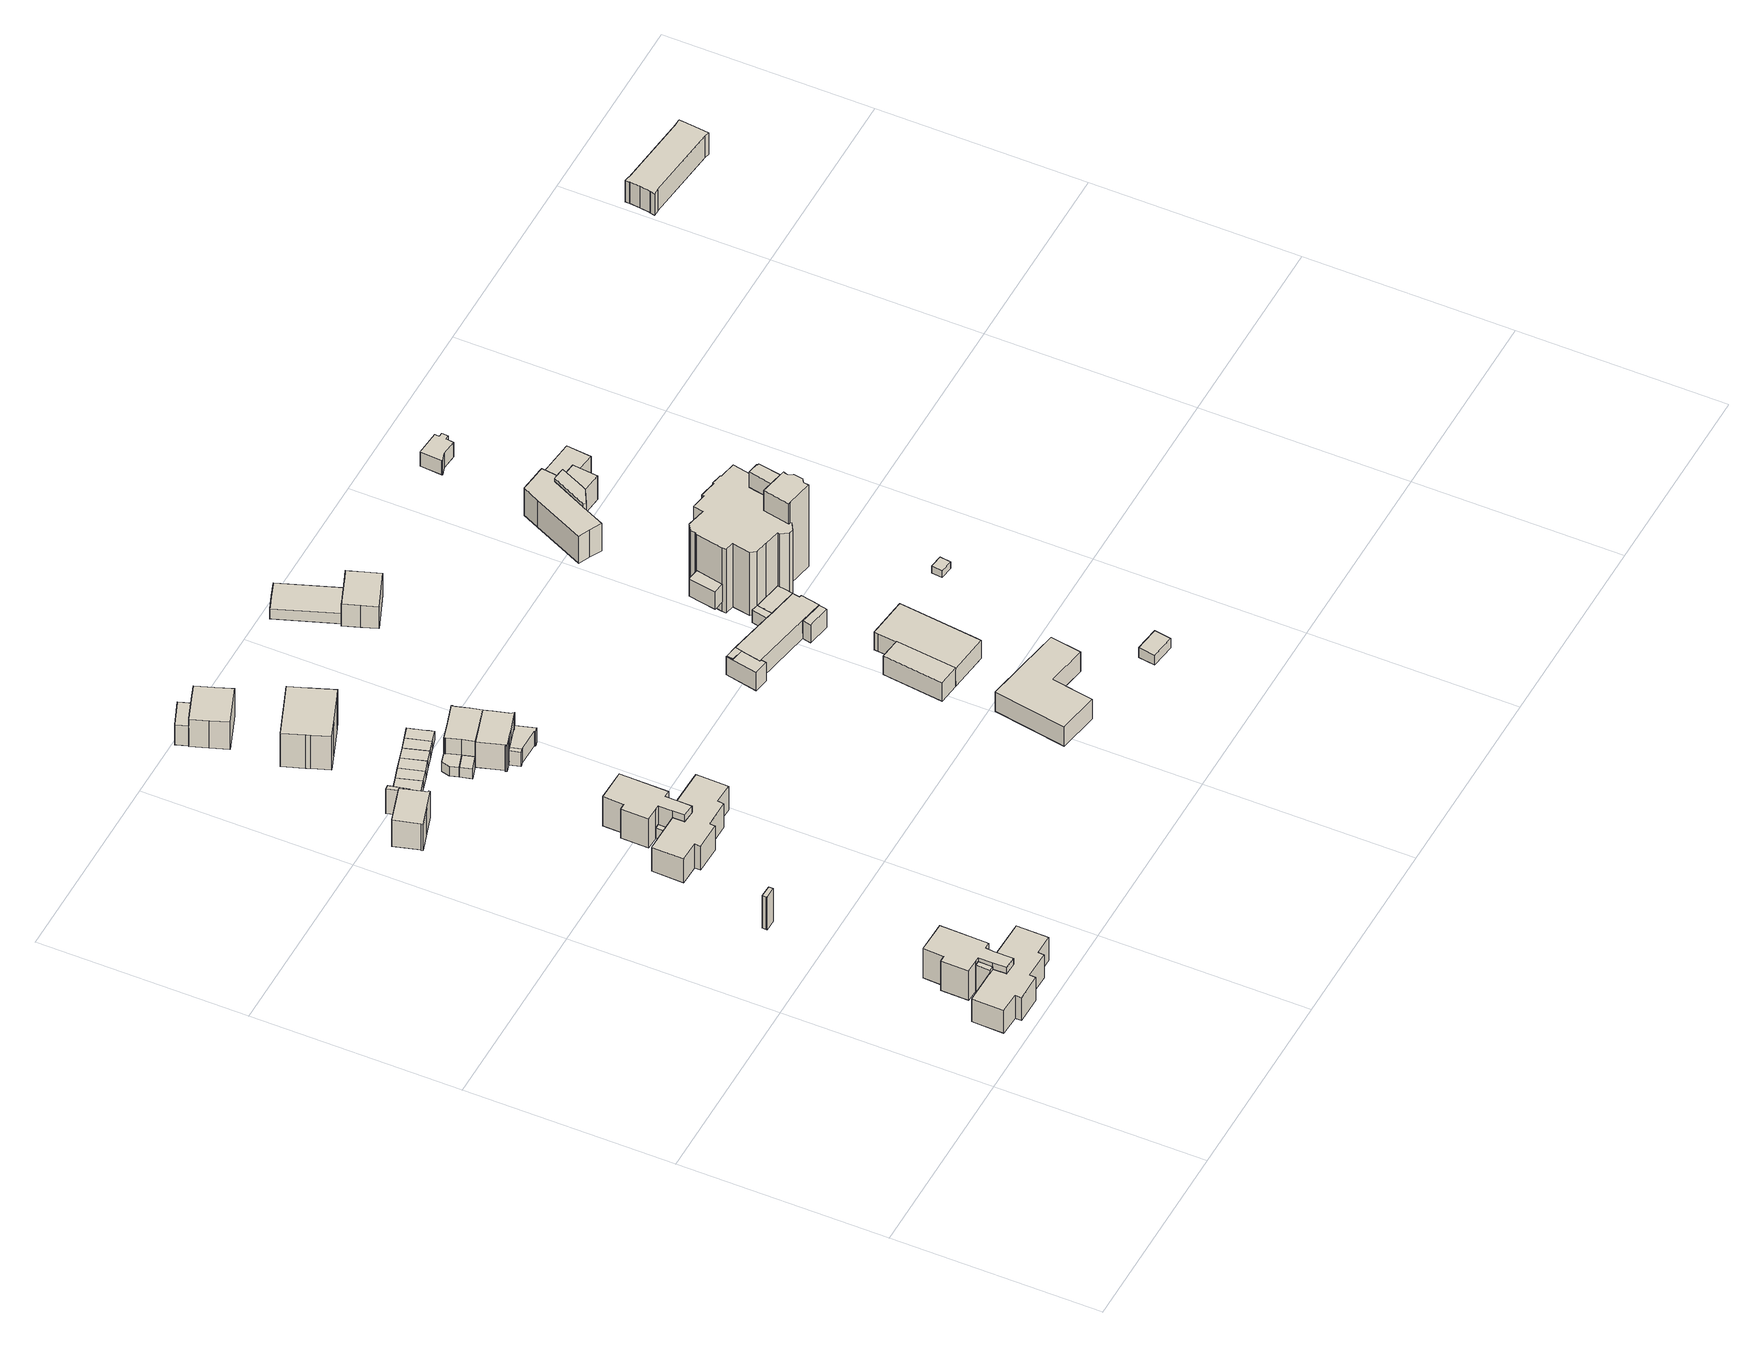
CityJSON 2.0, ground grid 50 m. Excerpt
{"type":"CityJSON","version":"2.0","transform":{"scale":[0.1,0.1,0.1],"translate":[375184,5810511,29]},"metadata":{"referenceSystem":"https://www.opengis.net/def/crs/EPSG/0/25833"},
"CityObjects":{
"building1":{"type":"Building","attributes":{"Gemeindeschluessel":"11000006","BezugspunktDach":"2200","function":"51009_1610","measuredHeight":7.43,"storeysAboveGround":0},"address":[{"country":"Germany","locality":"Berlin"}],"geometry":[{"type":"Solid","lod":"1","boundaries":[[[[0,1,2,3]],[[4,5,6,7]],[[4,7,3,2]],[[5,4,2,1]],[[6,5,1,0]],[[7,6,0,3]]]]}]},
"building2":{"type":"Building","attributes":{"Gemeindeschluessel":"11000006","function":"31001_1010"},"address":[{"country":"Germany","locality":"Berlin","thoroughfareNumber":"47","thoroughfareName":"Am Großen Wannsee"}],"children":["building2-1","building2-2"]},
"building2-1":{"type":"BuildingPart","attributes":{"BezugspunktDach":"2200","measuredHeight":8.77,"storeysAboveGround":3},"parents":["building2"],"geometry":[{"type":"MultiSurface","lod":"1","boundaries":[[[8,9,10,11,12,13,14,15,16,17,18,19,20]],[[21,22,23,24,25,26,27,28,29,30,31,32,33]],[[21,33,20,19]],[[22,21,19,18]],[[23,22,18,17]],[[24,23,17,16]],[[25,24,16,15]],[[26,25,15,14]],[[27,26,14,13]],[[34,35,13,12]],[[28,27,36,37]],[[38,34,39,12,11]],[[29,28,37,40]],[[41,38,11,10]],[[30,29,40,6]],[[31,30,10,9]],[[32,31,9,8]],[[33,32,8,20]],[[37,36,35,34]],[[40,37,39,34,38]],[[6,40,38,41]]]}]},
"building2-2":{"type":"BuildingPart","attributes":{"BezugspunktDach":"2200","measuredHeight":6.75,"storeysAboveGround":3},"parents":["building2"],"geometry":[{"type":"MultiSurface","lod":"1","boundaries":[[[42,43,44,45,46,47,48,49,35,34,38,41,50,51,52]],[[53,7,6,40,37,36,54,55,56,57,58,59,60,61,62]],[[53,62,52,51]],[[7,53,51,50]],[[6,7,50,41]],[[54,36,35,49]],[[55,54,49,48]],[[56,55,48,47]],[[57,56,47,46]],[[58,57,46,45]],[[59,58,45,44]],[[60,59,44,43]],[[61,60,43,42]],[[62,61,42,52]],[[63,40,6,64,41,38]],[[37,40,38,34]],[[36,37,34,35]]]}]},
"building3":{"type":"Building","attributes":{"Gemeindeschluessel":"11000006","BezugspunktDach":"2200","function":"51009_1610","measuredHeight":9.64,"storeysAboveGround":0},"address":[{"country":"Germany","locality":"Berlin"}],"geometry":[{"type":"Solid","lod":"1","boundaries":[[[[65,66,67,68,69]],[[70,71,72,73,74]],[[70,74,69,68]],[[71,70,68,67]],[[72,71,67,66]],[[73,72,66,65]],[[74,73,65,69]]]]}]},
"building4":{"type":"Building","attributes":{"Gemeindeschluessel":"11000006","BezugspunktDach":"2200","function":"31001_1010","measuredHeight":9.47,"storeysAboveGround":2},"address":[{"country":"Germany","locality":"Berlin","thoroughfareNumber":"53B","thoroughfareName":"Am Großen Wannsee"}],"geometry":[{"type":"Solid","lod":"1","boundaries":[[[[75,76,77,78,79,80,81,82,83,84,85]],[[86,87,88,89,90,91,92,93,94,95,96]],[[86,96,85,84]],[[87,86,84,83]],[[88,87,83,82]],[[89,88,82,81]],[[90,89,81,80]],[[91,90,80,79]],[[92,91,79,78]],[[93,92,78,77]],[[94,93,77,76]],[[95,94,76,75]],[[96,95,75,85]]]]}]},
"building5":{"type":"Building","attributes":{"Gemeindeschluessel":"11000006","BezugspunktDach":"2200","function":"51009_1610","measuredHeight":7.33,"storeysAboveGround":0},"address":[{"country":"Germany","locality":"Berlin"}],"geometry":[{"type":"Solid","lod":"1","boundaries":[[[[97,98,99,100]],[[101,102,103,104]],[[101,104,100,99]],[[102,101,99,98]],[[103,102,98,97]],[[104,103,97,100]]]]}]},
"building6":{"type":"Building","attributes":{"Gemeindeschluessel":"11000006","BezugspunktDach":"2200","function":"51009_1610","measuredHeight":7.22,"storeysAboveGround":0},"address":[{"country":"Germany","locality":"Berlin"}],"geometry":[{"type":"Solid","lod":"1","boundaries":[[[[105,106,98,97]],[[107,108,88,87]],[[107,87,97,98]],[[108,107,98,106]],[[88,108,106,105]],[[87,88,105,97]]]]}]},
"building7":{"type":"Building","attributes":{"Gemeindeschluessel":"11000006","BezugspunktDach":"2200","function":"51009_1610","measuredHeight":3,"storeysAboveGround":0},"address":[{"country":"Germany","locality":"Berlin"}],"geometry":[{"type":"Solid","lod":"1","boundaries":[[[[109,110,111,112]],[[113,114,115,116]],[[113,116,112,111]],[[114,113,111,110]],[[115,114,110,109]],[[116,115,109,112]]]]}]},
"building8":{"type":"Building","attributes":{"Gemeindeschluessel":"11000006","function":"31001_1010"},"address":[{"country":"Germany","locality":"Berlin","thoroughfareNumber":"51","thoroughfareName":"Am Großen Wannsee"}],"children":["building8-1","building8-2"]},
"building8-1":{"type":"BuildingPart","attributes":{"BezugspunktDach":"2200","measuredHeight":8.76,"storeysAboveGround":3},"parents":["building8"],"geometry":[{"type":"MultiSurface","lod":"1","boundaries":[[[117,118,119,120,121,122,123,124,125,126,127,128,129]],[[130,131,132,133,134,135,136,137,138,139,140,141,142]],[[130,142,129,128]],[[131,130,128,127]],[[132,131,127,126]],[[133,132,126,125]],[[134,133,125,124]],[[135,134,124,123]],[[136,135,123,122]],[[143,144,122,121]],[[138,145,143,121,120]],[[146,145,138,120,119]],[[140,139,119,118]],[[141,140,118,117]],[[142,141,117,129]],[[147,137,136,144,143]],[[137,143,145,138]],[[139,138,145,146]]]}]},
"building8-2":{"type":"BuildingPart","attributes":{"BezugspunktDach":"2200","measuredHeight":7.08,"storeysAboveGround":3},"parents":["building8"],"geometry":[{"type":"MultiSurface","lod":"1","boundaries":[[[148,149,150,151,152,153,154,155,144,143,145,146,156,157,158]],[[159,160,161,162,163,164,165,166,167,168,169,170,171,172,173]],[[159,173,158,157]],[[160,159,157,156]],[[161,160,156,146]],[[162,161,139,138]],[[163,162,174,138,137]],[[164,163,143,137,136]],[[165,164,144,155]],[[166,165,155,154]],[[167,166,154,153]],[[168,167,153,152]],[[169,168,152,151]],[[170,169,151,150]],[[171,170,150,149]],[[172,171,149,148]],[[173,172,148,158]],[[138,139,146,145]],[[175,137,138,174,145,143]],[[136,137,143,144]]]}]},
"building9":{"type":"Building","attributes":{"Gemeindeschluessel":"11000006","BezugspunktDach":"2200","function":"31001_2463","measuredHeight":2.41,"storeysAboveGround":1},"address":[{"country":"Germany","locality":"Berlin","thoroughfareNumber":"53C (1)","thoroughfareName":"Am Großen Wannsee"}],"geometry":[{"type":"Solid","lod":"1","boundaries":[[[[176,177,178,179,180]],[[181,182,183,184,185]],[[181,185,180,179]],[[182,181,179,178]],[[183,182,178,177]],[[184,183,177,176]],[[185,184,176,180]]]]}]},
"building10":{"type":"Building","attributes":{"Gemeindeschluessel":"11000006","BezugspunktDach":"2200","function":"31001_2463","measuredHeight":2.54,"storeysAboveGround":1},"address":[{"country":"Germany","locality":"Berlin","thoroughfareNumber":"53B (1)","thoroughfareName":"Am Großen Wannsee"}],"geometry":[{"type":"Solid","lod":"1","boundaries":[[[[178,186,187,179]],[[188,189,190,191]],[[188,191,179,187]],[[189,188,187,186]],[[190,189,186,178]],[[191,190,178,179]]]]}]},
"building11":{"type":"Building","attributes":{"Gemeindeschluessel":"11000006","BezugspunktDach":"2200","function":"31001_2463","measuredHeight":2.54,"storeysAboveGround":1},"address":[{"country":"Germany","locality":"Berlin","thoroughfareNumber":"53D (1)","thoroughfareName":"Am Großen Wannsee"}],"geometry":[{"type":"Solid","lod":"1","boundaries":[[[[186,192,193,187]],[[194,195,189,188]],[[194,188,187,193]],[[195,194,193,192]],[[189,195,192,186]],[[188,189,186,187]]]]}]},
"building12":{"type":"Building","attributes":{"Gemeindeschluessel":"11000006","BezugspunktDach":"2200","function":"51009_1610","measuredHeight":2.8,"storeysAboveGround":0},"address":[{"country":"Germany","locality":"Berlin"}],"geometry":[{"type":"Solid","lod":"1","boundaries":[[[[196,197,198,199,200,201,202]],[[203,204,205,206,207,208,209]],[[203,209,202,201]],[[204,203,201,200]],[[205,204,200,199]],[[206,205,199,198]],[[207,206,198,197]],[[208,207,197,196]],[[209,208,196,202]]]]}]},
"building13":{"type":"Building","attributes":{"Gemeindeschluessel":"11000006","BezugspunktDach":"2200","function":"31001_2463","measuredHeight":2.54,"storeysAboveGround":1},"address":[{"country":"Germany","locality":"Berlin","thoroughfareNumber":"53E (1)","thoroughfareName":"Am Großen Wannsee"}],"geometry":[{"type":"Solid","lod":"1","boundaries":[[[[192,210,211,193]],[[212,213,195,194]],[[212,194,193,211]],[[213,212,211,210]],[[195,213,210,192]],[[194,195,192,193]]]]}]},
"building14":{"type":"Building","attributes":{"Gemeindeschluessel":"11000006","BezugspunktDach":"2200","function":"31001_1010","measuredHeight":14.24,"storeysAboveGround":2},"address":[{"country":"Germany","locality":"Berlin","thoroughfareNumber":"55","thoroughfareName":"Am Großen Wannsee"}],"geometry":[{"type":"Solid","lod":"1","boundaries":[[[[214,215,216,217,218,219,220,221,222,223]],[[224,225,226,227,228,229,230,231,232,233]],[[224,233,223,222]],[[225,224,222,221]],[[226,225,221,220]],[[227,226,220,219]],[[228,227,219,218]],[[229,228,218,217]],[[230,229,217,216]],[[231,230,216,215]],[[232,231,215,214]],[[233,232,214,223]]]]}]},
"building15":{"type":"Building","attributes":{"Gemeindeschluessel":"11000006","function":"31001_1010"},"address":[{"country":"Germany","locality":"Berlin","thoroughfareNumber":"55A","thoroughfareName":"Am Großen Wannsee"}],"children":["building15-1","building15-2"]},
"building15-1":{"type":"BuildingPart","attributes":{"BezugspunktDach":"2200","measuredHeight":10.22,"storeysAboveGround":2},"parents":["building15"],"geometry":[{"type":"MultiSurface","lod":"1","boundaries":[[[234,235,236,237,238,239,240,241]],[[242,243,244,245,246,247,248,249]],[[242,249,241,240]],[[250,251,240,239]],[[244,243,239,238]],[[245,244,238,237]],[[246,245,237,236]],[[247,246,236,235]],[[248,247,235,234]],[[249,248,234,241]],[[252,243,242,251,250]]]}]},
"building15-2":{"type":"BuildingPart","attributes":{"BezugspunktDach":"2200","measuredHeight":5.93,"storeysAboveGround":2},"parents":["building15"],"geometry":[{"type":"Solid","lod":"1","boundaries":[[[[251,250,253,254]],[[255,243,242,256]],[[255,256,254,253]],[[243,255,253,250]],[[256,242,251,254]],[[250,251,242,243]]]]}]},
"building16":{"type":"Building","attributes":{"Gemeindeschluessel":"11000006","BezugspunktDach":"2200","function":"31001_2463","measuredHeight":2.54,"storeysAboveGround":1},"address":[{"country":"Germany","locality":"Berlin","thoroughfareNumber":"53 (1)","thoroughfareName":"Am Großen Wannsee"}],"geometry":[{"type":"Solid","lod":"1","boundaries":[[[[210,257,258,211]],[[259,260,213,212]],[[259,212,211,258]],[[260,259,258,257]],[[213,260,257,210]],[[212,213,210,211]]]]}]},
"building17":{"type":"Building","attributes":{"Gemeindeschluessel":"11000006","BezugspunktDach":"2200","function":"51009_1610","measuredHeight":4.29,"storeysAboveGround":0},"address":[{"country":"Germany","locality":"Berlin"}],"geometry":[{"type":"Solid","lod":"1","boundaries":[[[[261,262,263,264]],[[265,266,267,268]],[[265,268,264,263]],[[266,265,263,262]],[[267,266,262,261]],[[268,267,261,264]]]]}]},
"building18":{"type":"Building","attributes":{"Gemeindeschluessel":"11000006","function":"31001_1010"},"address":[{"country":"Germany","locality":"Berlin","thoroughfareNumber":"53A","thoroughfareName":"Am Großen Wannsee"}],"children":["building18-1","building18-2"]},
"building18-1":{"type":"BuildingPart","attributes":{"BezugspunktDach":"2200","measuredHeight":8.75,"storeysAboveGround":2},"parents":["building18"],"geometry":[{"type":"MultiSurface","lod":"1","boundaries":[[[269,270,271,272,273,274,275,276,277,278,279,280]],[[281,282,283,284,285,286,287,288,289,290,291,292]],[[281,292,280,279]],[[282,281,279,278]],[[283,282,278,277]],[[284,283,277,276]],[[285,284,276,275]],[[286,285,275,274]],[[287,286,274,273]],[[288,287,273,272]],[[197,293,294,295,289,288,272,271]],[[290,289,271,270]],[[291,290,270,269]],[[292,291,269,280]],[[295,294,293,197]]]}]},
"building18-2":{"type":"BuildingPart","attributes":{"BezugspunktDach":"2200","measuredHeight":2.83,"storeysAboveGround":2},"parents":["building18"],"geometry":[{"type":"MultiSurface","lod":"1","boundaries":[[[296,293,197,196]],[[295,294,297,298]],[[295,298,196,197]],[[297,294,293,296]],[[298,297,296,196]],[[295,299,197,293,294]]]}]},
"building19":{"type":"Building","attributes":{"Gemeindeschluessel":"11000006","BezugspunktDach":"2200","function":"31001_2463","measuredHeight":2.61,"storeysAboveGround":1},"address":[{"country":"Germany","locality":"Berlin","thoroughfareNumber":"53A (1)","thoroughfareName":"Am Großen Wannsee"}],"geometry":[{"type":"Solid","lod":"1","boundaries":[[[[257,300,301,302,303,304,305,306,307,258]],[[308,309,310,311,312,313,314,315,316,317]],[[308,317,258,307]],[[309,308,307,306]],[[310,309,306,305]],[[311,310,305,304]],[[312,311,304,303]],[[313,312,303,302]],[[314,313,302,301]],[[315,314,301,300]],[[316,315,300,257]],[[317,316,257,258]]]]}]},
"building20":{"type":"Building","attributes":{"Gemeindeschluessel":"11000006","function":"31001_1010"},"address":[{"country":"Germany","locality":"Berlin","thoroughfareNumber":"53","thoroughfareName":"Am Großen Wannsee"}],"children":["building20-1","building20-2"]},
"building20-1":{"type":"BuildingPart","attributes":{"BezugspunktDach":"2200","measuredHeight":8.63,"storeysAboveGround":2},"parents":["building20"],"geometry":[{"type":"MultiSurface","lod":"1","boundaries":[[[318,319,320,321,322,323,324,325,326,327,328,329,330,331]],[[332,333,334,335,336,337,338,339,265,268,340,341,342,343]],[[332,343,331,330]],[[333,332,330,329]],[[334,333,329,328]],[[335,334,328,327]],[[336,335,327,326]],[[337,336,326,325]],[[338,337,325,324]],[[344,345,324,323]],[[263,344,339,323,322]],[[268,265,322,321]],[[340,268,321,320]],[[341,340,320,319]],[[342,341,319,318]],[[343,342,318,331]],[[339,338,345,344]],[[346,265,339,344,263]]]}]},
"building20-2":{"type":"BuildingPart","attributes":{"BezugspunktDach":"2200","measuredHeight":4.34,"storeysAboveGround":2},"parents":["building20"],"geometry":[{"type":"MultiSurface","lod":"1","boundaries":[[[262,347,348,349,345,263]],[[338,350,351,352,266,265]],[[338,265,263,265,339,338,345]],[[350,338,345,349]],[[351,350,349,348]],[[352,351,348,347]],[[266,352,347,262]],[[265,266,262,263]],[[345,338,339,344]],[[344,353,339,265,263]]]}]},
"building21":{"type":"Building","attributes":{"Gemeindeschluessel":"11000006","BezugspunktDach":"2200","function":"51009_1610","measuredHeight":6.13,"storeysAboveGround":0},"address":[{"country":"Germany","locality":"Berlin"}],"geometry":[{"type":"Solid","lod":"1","boundaries":[[[[354,355,356,357]],[[358,359,360,286]],[[358,286,357,356]],[[359,358,356,355]],[[360,359,355,354]],[[286,360,354,357]]]]}]},
"building22":{"type":"Building","attributes":{"Gemeindeschluessel":"11000006","BezugspunktDach":"2200","function":"51009_1610","measuredHeight":6.14,"storeysAboveGround":0},"address":[{"country":"Germany","locality":"Berlin"}],"geometry":[{"type":"Solid","lod":"1","boundaries":[[[[357,356,361,362]],[[363,358,286,285]],[[363,285,362,361]],[[358,363,361,356]],[[286,358,356,357]],[[285,286,357,362]]]]}]},
"building23":{"type":"Building","attributes":{"Gemeindeschluessel":"11000006","BezugspunktDach":"2200","function":"51009_1610","measuredHeight":3.13,"storeysAboveGround":0},"address":[{"country":"Germany","locality":"Berlin"}],"geometry":[{"type":"Solid","lod":"1","boundaries":[[[[364,365,366,367]],[[368,369,370,371]],[[368,371,367,366]],[[369,368,366,365]],[[370,369,365,364]],[[371,370,364,367]]]]}]},
"building24":{"type":"Building","attributes":{"Gemeindeschluessel":"11000006","BezugspunktDach":"2200","function":"31001_2083","measuredHeight":3.85,"storeysAboveGround":1},"address":[{"country":"Germany","locality":"Berlin","thoroughfareNumber":"58 (2)","thoroughfareName":"Am Großen Wannsee"}],"geometry":[{"type":"Solid","lod":"1","boundaries":[[[[372,373,374,375,376,377,378,379]],[[380,381,382,383,384,385,386,387]],[[380,387,379,378]],[[381,380,378,377]],[[382,381,377,376]],[[383,382,376,375]],[[384,383,375,374]],[[385,384,374,373]],[[386,385,373,372]],[[387,386,372,379]]]]}]},
"building25":{"type":"Building","attributes":{"Gemeindeschluessel":"11000006","BezugspunktDach":"2200","function":"31001_2083","measuredHeight":7.49,"storeysAboveGround":1},"address":[{"country":"Germany","locality":"Berlin","thoroughfareNumber":"58 (1)","thoroughfareName":"Am Großen Wannsee"}],"geometry":[{"type":"Solid","lod":"1","boundaries":[[[[388,389,390,391,392,393,394,395]],[[396,397,398,399,400,401,402,403]],[[396,403,395,394]],[[397,396,394,393]],[[398,397,393,392]],[[399,398,392,391]],[[400,399,391,390]],[[401,400,390,389]],[[402,401,389,388]],[[403,402,388,395]]]]}]},
"building26":{"type":"Building","attributes":{"Gemeindeschluessel":"11000006","BezugspunktDach":"2200","function":"31001_3210","measuredHeight":5.81,"storeysAboveGround":1},"address":[{"country":"Germany","locality":"Berlin","thoroughfareNumber":"50","thoroughfareName":"Am Großen Wannsee"}],"geometry":[{"type":"Solid","lod":"1","boundaries":[[[[404,405,406,407,408,409,410]],[[411,412,413,414,415,416,417]],[[411,417,410,409]],[[412,411,409,408]],[[413,412,408,407]],[[414,413,407,406]],[[415,414,406,405]],[[416,415,405,404]],[[417,416,404,410]]]]}]},
"building27":{"type":"Building","attributes":{"Gemeindeschluessel":"11000006","function":"31001_1000"},"address":[{"country":"Germany","locality":"Berlin","thoroughfareNumber":"52 (1)","thoroughfareName":"Am Großen Wannsee"}],"children":["building27-1","building27-2","building27-3","building27-4"]},
"building27-1":{"type":"BuildingPart","attributes":{"BezugspunktDach":"2200","measuredHeight":5.42,"storeysAboveGround":2},"parents":["building27"],"geometry":[{"type":"MultiSurface","lod":"1","boundaries":[[[418,419,420,421,422,423,424,425,365,364,426]],[[427,428,429,430,431,432,433,434,435,436,437]],[[428,427,364,365]],[[429,428,365,425]],[[430,429,425,424]],[[432,431,423,422]],[[433,432,422,421]],[[434,433,421,420]],[[438,439,440,434,420,419]],[[436,435,419,418]],[[437,426,364,427]],[[431,430,424,423]],[[435,434,440,439,438]],[[437,436,418,426]]]}]},
"building27-2":{"type":"BuildingPart","attributes":{"BezugspunktDach":"2200","measuredHeight":5.39,"storeysAboveGround":2},"parents":["building27"],"geometry":[{"type":"Solid","lod":"1","boundaries":[[[[441,442,440,439,443]],[[435,434,444,445,446]],[[435,446,443,439]],[[444,434,440,442]],[[445,444,442,441]],[[446,445,441,443]],[[434,435,439,440]]]]}]},
"building27-3":{"type":"BuildingPart","attributes":{"BezugspunktDach":"2200","measuredHeight":5.42,"storeysAboveGround":2},"parents":["building27"],"geometry":[{"type":"Solid","lod":"1","boundaries":[[[[447,418,426,364,367,366,448,449]],[[450,451,452,427,437,436,453,454]],[[450,454,449,448]],[[451,450,448,366]],[[452,451,366,367]],[[427,452,367,364]],[[453,436,418,447]],[[454,453,447,449]],[[427,364,426,437]],[[436,437,426,418]]]]}]},
"building27-4":{"type":"BuildingPart","attributes":{"BezugspunktDach":"2200","measuredHeight":5.63,"storeysAboveGround":2},"parents":["building27"],"geometry":[{"type":"Solid","lod":"1","boundaries":[[[[423,455,456,457,458,424]],[[459,460,461,462,431,430]],[[459,430,424,458]],[[460,459,458,457]],[[461,460,457,456]],[[462,461,456,455]],[[431,462,455,423]],[[423,431,423,424]],[[424,430,431,423]]]]}]},
"building28":{"type":"Building","attributes":{"Gemeindeschluessel":"11000006","function":"31001_3210"},"address":[{"country":"Germany","locality":"Berlin","thoroughfareNumber":"50 (4)","thoroughfareName":"Am Großen Wannsee"}],"children":["building28-1","building28-2"]},
"building28-1":{"type":"BuildingPart","attributes":{"BezugspunktDach":"2200","measuredHeight":5.51,"storeysAboveGround":1},"parents":["building28"],"geometry":[{"type":"Solid","lod":"1","boundaries":[[[[463,464,465,466,467,468,469,470,471]],[[472,473,474,475,476,477,478,479,480]],[[474,473,469,468]],[[475,474,468,467]],[[476,475,467,466]],[[477,476,466,465]],[[478,477,465,464]],[[479,478,464,463]],[[480,479,463,471]],[[472,480,471,470]],[[473,472,470,469]]]]}]},
"building28-2":{"type":"BuildingPart","attributes":{"BezugspunktDach":"2200","measuredHeight":5.49,"storeysAboveGround":1},"parents":["building28"],"geometry":[{"type":"MultiSurface","lod":"1","boundaries":[[[481,482,483,484]],[[485,473,480,486]],[[485,486,484,483]],[[473,485,483,482]],[[480,471,470,469,482,481]],[[486,480,481,484]],[[472,470,471,480]],[[473,469,470,472]]]}]},
"building29":{"type":"Building","attributes":{"Gemeindeschluessel":"11000006","BezugspunktDach":"2200","function":"51009_1610","measuredHeight":3.74,"storeysAboveGround":0},"address":[{"country":"Germany","locality":"Berlin"}],"geometry":[{"type":"Solid","lod":"1","boundaries":[[[[424,457,487,425]],[[488,489,490,491]],[[488,491,425,487]],[[489,488,487,457]],[[490,489,457,424]],[[491,490,424,425]]]]}]},
"building30":{"type":"Building","attributes":{"Gemeindeschluessel":"11000006","BezugspunktDach":"2200","function":"51009_1610","measuredHeight":5.21,"storeysAboveGround":0},"address":[{"country":"Germany","locality":"Berlin"}],"geometry":[{"type":"Solid","lod":"1","boundaries":[[[[492,493,494,495]],[[496,497,498,499]],[[496,499,495,494]],[[497,496,494,493]],[[498,497,493,492]],[[499,498,492,495]]]]}]},
"building31":{"type":"Building","attributes":{"Gemeindeschluessel":"11000006","BezugspunktDach":"2200","function":"31001_3210","measuredHeight":2.92,"storeysAboveGround":1},"address":[{"country":"Germany","locality":"Berlin","thoroughfareNumber":"50 (1)","thoroughfareName":"Am Großen Wannsee"}],"geometry":[{"type":"Solid","lod":"1","boundaries":[[[[500,501,502,503]],[[504,505,506,507]],[[504,507,503,502]],[[505,504,502,501]],[[506,505,501,500]],[[507,506,500,503]]]]}]},
"building32":{"type":"Building","attributes":{"Gemeindeschluessel":"11000006","function":"31001_1010"},"address":[{"country":"Germany","locality":"Berlin","thoroughfareNumber":"52","thoroughfareName":"Am Großen Wannsee"}],"children":["building32-1","building32-2","building32-3","building32-4"]},
"building32-1":{"type":"BuildingPart","attributes":{"BezugspunktDach":"2200","measuredHeight":26.62,"storeysAboveGround":3},"parents":["building32"],"geometry":[{"type":"MultiSurface","lod":"1","boundaries":[[[508,509,510,511,512,513,514,515,516,517,518,519]],[[520,521,522,523,524,525,526,527,528,529,530,531]],[[532,533,519,518]],[[534,532,518,517]],[[522,535,536,517,516]],[[523,537,538,516,515]],[[524,523,515,514]],[[525,524,514,513]],[[526,525,513,512]],[[527,526,512,511]],[[528,527,511,510]],[[529,528,510,509]],[[530,529,509,508]],[[533,539,540,508,519]],[[520,531,533,532]],[[521,520,532,534]],[[521,536,535,522]],[[522,538,537,523]],[[541,531,530,540,539,533]]]}]},
"building32-2":{"type":"BuildingPart","attributes":{"BezugspunktDach":"2200","measuredHeight":22.82,"storeysAboveGround":3},"parents":["building32"],"geometry":[{"type":"MultiSurface","lod":"1","boundaries":[[[535,542,543,544,545,536]],[[546,547,548,549,522,521]],[[550,534,536,545]],[[547,551,550,545,544]],[[552,551,544,543]],[[553,552,543,542]],[[522,538,554,542,535]],[[546,521,534,550]],[[546,550,551,547]],[[548,547,551,552]],[[549,548,552,553]],[[554,538,522,549]],[[522,535,536,521]]]}]},
"building32-3":{"type":"BuildingPart","attributes":{"BezugspunktDach":"2200","measuredHeight":4.09,"storeysAboveGround":3},"parents":["building32"],"geometry":[{"type":"Solid","lod":"1","boundaries":[[[[555,556,557,558,554,538,537]],[[522,549,559,560,561,562,523]],[[560,559,558,557]],[[561,560,557,556]],[[562,561,556,555]],[[523,562,555,537]],[[522,523,537,538]],[[549,522,538,554]],[[549,554,558,559]]]]}]},
"building32-4":{"type":"BuildingPart","attributes":{"BezugspunktDach":"2200","measuredHeight":18.89,"storeysAboveGround":3},"parents":["building32"],"geometry":[{"type":"MultiSurface","lod":"1","boundaries":[[[563,564,565,566,567,568,569,570,571,572,539,533,532,534,550,551,552,553,573,574,575,576,577,578,579,580,581,582,583,584,585,586,587,588,589,590]],[[591,592,593,594,595,596,597,598,599,600,601,602,603,604,605,606,607,608,609,610,611,612,613,614,615,616,617,618,619,620,621,622,623,624,625,626]],[[591,626,590,589]],[[592,591,589,588]],[[593,592,588,587]],[[594,593,587,586]],[[595,594,586,585]],[[596,595,585,584]],[[597,596,584,583]],[[598,597,583,582]],[[599,598,582,581]],[[600,599,581,580]],[[601,600,580,579]],[[602,601,579,578]],[[603,602,578,577]],[[604,603,577,576]],[[605,604,576,575]],[[606,605,575,574]],[[607,606,574,573]],[[608,607,573,553],[559,549,554,558]],[[609,608,553,549,548]],[[610,609,548,547]],[[611,610,547,546]],[[612,611,550,546,521]],[[613,612,521,520]],[[614,613,520,531]],[[615,614,533,531,530]],[[616,615,539,572]],[[617,616,572,571]],[[618,617,571,570]],[[619,618,570,569]],[[620,619,569,568]],[[621,620,568,567]],[[622,621,567,566]],[[623,622,566,565]],[[624,623,565,564]],[[625,624,564,563]],[[626,625,563,590]],[[554,549,559,558]],[[548,549,553,552,627]],[[547,548,552,551]],[[546,547,628,551,550,629]],[[521,546,550,534]],[[520,521,534,532,630]],[[531,520,631,532,533]],[[530,531,533,539]]]}]},
"building33":{"type":"Building","attributes":{"Gemeindeschluessel":"11000006","BezugspunktDach":"2200","function":"31001_3210","measuredHeight":2.08,"storeysAboveGround":1},"address":[{"country":"Germany","locality":"Berlin","thoroughfareNumber":"50 (2)","thoroughfareName":"Am Großen Wannsee"}],"geometry":[{"type":"Solid","lod":"1","boundaries":[[[[632,633,634,635]],[[636,637,638,639]],[[636,639,635,634]],[[637,636,634,633]],[[638,637,633,632]],[[639,638,632,635]]]]}]},
"building34":{"type":"Building","attributes":{"Gemeindeschluessel":"11000006","function":"31001_3210"},"address":[{"country":"Germany","locality":"Berlin","thoroughfareNumber":"54","thoroughfareName":"Am Großen Wannsee"}],"children":["building34-1","building34-2","building34-3","building34-4"]},
"building34-1":{"type":"BuildingPart","attributes":{"BezugspunktDach":"2200","measuredHeight":10.24,"storeysAboveGround":2},"parents":["building34"],"geometry":[{"type":"MultiSurface","lod":"1","boundaries":[[[640,641,642,643,644,645,646,647,648,649,650]],[[651,652,653,654,655,656,657,658,659,660,661]],[[651,661,650,649]],[[652,651,649,648]],[[653,652,648,647]],[[654,653,647,646]],[[655,662,663,664,646,645]],[[656,665,662,645,644]],[[659,658,642,641]],[[660,659,641,640]],[[661,660,640,650]],[[654,664,663,662,655]],[[655,666,662,665,656]],[[667,657,656,644,643]],[[658,657,643,642,668]]]}]},
"building34-2":{"type":"BuildingPart","attributes":{"BezugspunktDach":"2200","measuredHeight":9.11,"storeysAboveGround":2},"parents":["building34"],"geometry":[{"type":"MultiSurface","lod":"1","boundaries":[[[669,670,671,672,673,674,675]],[[657,656,676,677,678,679,658]],[[657,643,642,675,674]],[[644,643,657,674,673]],[[680,665,673,672]],[[681,682,683,672,671]],[[678,677,671,670]],[[679,678,670,669]],[[658,679,669,675]],[[658,642,643,657]],[[656,657,643,644]],[[676,656,665,680]],[[684,677,685,686,682,681]],[[686,676,683,682]]]}]},
"building34-3":{"type":"BuildingPart","attributes":{"BezugspunktDach":"2200","measuredHeight":8.27,"storeysAboveGround":2},"parents":["building34"],"geometry":[{"type":"MultiSurface","lod":"1","boundaries":[[[687,688,689,683,682,681]],[[686,676,690,691,692,677]],[[676,686,682,686,676,683]],[[693,680,676,683,689]],[[694,693,690,689,688]],[[692,691,688,687]],[[677,692,687,681]],[[686,677,681,682]],[[690,676,680,693]],[[691,690,693,694]]]}]},
"building34-4":{"type":"BuildingPart","attributes":{"BezugspunktDach":"2200","measuredHeight":4.93,"storeysAboveGround":2},"parents":["building34"],"geometry":[{"type":"MultiSurface","lod":"1","boundaries":[[[662,665,693,694,695,696,697,663]],[[698,699,700,701,702,703,704,705]],[[698,705,663,697]],[[699,698,697,696]],[[700,699,696,695]],[[701,700,695,694]],[[702,701,691,690,693]],[[703,702,693,690,676,656,706]],[[704,703,656,655]],[[705,704,655,654]],[[694,693,690,691]],[[706,656,676,680,665]],[[680,676,690,693]],[[655,656,665,662]],[[654,655,707,662,663,708]]]}]},
"building35":{"type":"Building","attributes":{"Gemeindeschluessel":"11000006","BezugspunktDach":"2200","function":"31001_2463","measuredHeight":4.35,"storeysAboveGround":1},"address":[{"country":"Germany","locality":"Berlin","thoroughfareNumber":"56 (2)","thoroughfareName":"Am Großen Wannsee"}],"geometry":[{"type":"Solid","lod":"1","boundaries":[[[[709,710,711,712,713,714,715,716,717,718]],[[719,720,721,722,723,724,725,726,727,728]],[[719,728,718,717]],[[720,719,717,716]],[[721,720,716,715]],[[722,721,715,714]],[[723,722,714,713]],[[724,723,713,712]],[[725,724,712,711]],[[726,725,711,710]],[[727,726,710,709]],[[728,727,709,718]]]]}]},
"building36":{"type":"Building","attributes":{"Gemeindeschluessel":"11000006","BezugspunktDach":"2200","function":"31001_3210","measuredHeight":7.83,"storeysAboveGround":1},"address":[{"country":"Germany","locality":"Berlin","thoroughfareNumber":"56 (1)","thoroughfareName":"Am Großen Wannsee"}],"geometry":[{"type":"Solid","lod":"1","boundaries":[[[[729,730,731,732,733,734,735,736,737,738,739,740,741,742,743,744,745,746]],[[747,748,749,750,751,752,753,754,755,756,757,758,759,760,761,762,763,764]],[[747,764,746,745]],[[748,747,745,744]],[[749,748,744,743]],[[750,749,743,742]],[[751,750,742,741]],[[752,751,741,740]],[[753,752,740,739]],[[754,753,739,738]],[[755,754,738,737]],[[756,755,737,736]],[[757,756,736,735]],[[758,757,735,734]],[[759,758,734,733]],[[760,759,733,732]],[[761,760,732,731]],[[762,761,731,730]],[[763,762,730,729]],[[764,763,729,746]]]]}]}
},
"vertices":[
[197,98,142],[197,132,142],[186,132,142],[185,98,142],[186,132,67],[197,132,67],[197,98,67],[185,98,67],
[186,132,153],[197,132,153],[197,98,153],[198,66,153],[229,65,153],[229,112,153],[230,131,153],[246,131,153],[248,247,153],[172,249,153],[170,199,153],[155,199,153],[154,133,153],[155,199,65],[170,199,65],[172,249,65],[248,247,65],[246,131,65],[230,131,65],[229,112,65],[229,65,65],[198,66,65],[197,98,65],[197,132,65],[186,132,65],[154,133,65],[229,65,135],[229,112,135],[229,112,67],[229,65,67],[198,66,135],[229,65,118],[198,66,67],[197,98,135],
[147,21,135],[147,6,135],[214,5,135],[215,20,135],[282,19,135],[283,34,135],[333,33,135],[334,110,135],[185,98,135],[98,99,135],[97,23,135],[98,99,67],[334,110,67],[333,33,67],[283,34,67],[282,19,67],[215,20,67],[214,5,67],[147,6,67],[147,21,67],[97,23,67],[198,66,106],[197,98,84],
[173,600,175],[173,611,175],[145,612,175],[144,603,175],[144,600,175],[144,603,78],[145,612,78],[173,611,78],[173,600,78],[144,600,78],
[20,1350,176],[18,1349,176],[20,1346,176],[67,1360,176],[115,1375,176],[114,1378,176],[112,1377,176],[100,1418,176],[93,1439,176],[48,1425,176],[2,1411,176],[48,1425,98],[93,1439,98],[100,1418,98],[112,1377,98],[114,1378,98],[115,1375,98],[67,1360,98],[20,1346,98],[18,1349,98],[20,1350,98],[2,1411,98],
[93,1439,170],[102,1441,170],[96,1466,170],[85,1465,170],[96,1466,97],[102,1441,97],[93,1439,97],[85,1465,97],
[100,1418,170],[108,1420,170],[102,1441,98],[108,1420,98],
[296,896,109],[297,930,109],[285,930,109],[284,896,109],[285,930,79],[297,930,79],[296,896,79],[284,896,79],
[285,930,165],[297,930,165],[296,896,165],[296,868,165],[327,866,165],[328,910,165],[328,929,165],[344,929,165],[346,1046,165],[270,1047,165],[269,997,165],[254,997,165],[253,931,165],[254,997,78],[269,997,78],[270,1047,78],[346,1046,78],[344,929,78],[328,929,78],[328,910,78],[327,866,78],[296,868,78],[296,896,78],[297,930,78],[285,930,78],[253,931,78],[327,866,146],[328,910,146],[296,868,146],[296,896,146],[327,866,138],
[245,820,146],[245,805,146],[312,804,146],[313,818,146],[380,817,146],[381,832,146],[431,831,146],[432,908,146],[284,896,146],[197,897,146],[195,821,146],[197,897,75],[284,896,75],[296,896,75],[296,868,75],[327,866,75],[328,910,75],[432,908,75],[431,831,75],[381,832,75],[380,817,75],[313,818,75],[312,804,75],[245,805,75],[245,820,75],[195,821,75],[296,868,134],[327,866,112],
[155,1457,110],[166,1422,110],[195,1431,110],[177,1488,110],[148,1479,110],[177,1488,86],[195,1431,86],[166,1422,86],[155,1457,86],[148,1479,86],
[223,1439,110],[206,1497,110],[206,1497,85],[223,1439,85],[195,1431,85],[177,1488,85],
[252,1448,110],[235,1506,110],[235,1506,85],[252,1448,85],
[260,1378,115],[296,1390,115],[285,1423,115],[283,1423,115],[282,1426,115],[258,1419,115],[253,1399,115],[258,1419,87],[282,1426,87],[283,1423,87],[285,1423,87],[296,1390,87],[260,1378,87],[253,1399,87],
[281,1457,110],[263,1514,110],[263,1514,85],[281,1457,85],
[146,1682,180],[150,1672,180],[166,1631,180],[206,1646,180],[280,1674,180],[297,1681,180],[277,1732,180],[274,1740,180],[258,1783,180],[127,1733,180],[258,1783,81],[274,1740,81],[277,1732,81],[297,1681,81],[280,1674,81],[206,1646,81],[166,1631,81],[150,1672,81],[146,1682,81],[127,1733,81],
[109,1890,164],[125,1849,164],[219,1884,164],[203,1925,164],[188,1966,164],[160,1956,164],[96,1932,164],[94,1931,164],[96,1932,83],[160,1956,83],[188,1966,83],[203,1925,83],[219,1884,83],[125,1849,83],[109,1890,83],[94,1931,83],[160,1956,142],[96,1932,142],[160,1956,113],
[150,1985,142],[86,1960,142],[150,1985,83],[86,1960,83],
[309,1466,110],[292,1523,110],[292,1523,85],[309,1466,85],
[348,1276,126],[358,1279,126],[350,1305,126],[341,1302,126],[350,1305,83],[358,1279,83],[348,1276,83],[341,1302,83],
[283,1423,160],[285,1423,160],[296,1390,160],[304,1362,160],[350,1376,160],[395,1390,160],[388,1416,160],[377,1451,160],[379,1452,160],[378,1455,160],[330,1440,160],[282,1426,160],[330,1440,84],[378,1455,84],[379,1452,84],[377,1451,84],[388,1416,84],[395,1390,84],[350,1376,84],[304,1362,84],[296,1390,84],[285,1423,84],[283,1423,84],[282,1426,84],[304,1362,115],[304,1362,86],[296,1390,86],
[268,1351,115],[268,1351,86],[260,1378,86],[296,1390,100],
[338,1474,110],[335,1485,110],[332,1493,110],[330,1500,110],[328,1508,110],[325,1516,110],[323,1524,110],[321,1532,110],[321,1532,84],[323,1524,84],[325,1516,84],[328,1508,84],[330,1500,84],[332,1493,84],[335,1485,84],[338,1474,84],[309,1466,84],[292,1523,84],
[323,1300,159],[321,1300,159],[322,1296,159],[341,1302,159],[350,1305,159],[370,1311,159],[413,1324,159],[418,1326,159],[416,1329,159],[414,1328,159],[402,1370,159],[395,1390,159],[350,1376,159],[304,1362,159],[350,1376,83],[395,1390,83],[402,1370,83],[414,1328,83],[416,1329,83],[418,1326,83],[413,1324,83],[370,1311,83],[322,1296,83],[321,1300,83],[323,1300,83],[304,1362,83],[370,1311,126],[413,1324,126],[350,1305,84],
[415,1278,126],[416,1276,126],[427,1279,126],[427,1279,83],[416,1276,83],[415,1278,83],[370,1311,112],
[402,1370,145],[410,1372,145],[404,1392,145],[395,1390,145],[404,1392,84],[410,1372,84],[402,1370,84],
[396,1418,145],[388,1416,145],[396,1418,84],
[851,1006,94],[854,1022,94],[824,1027,94],[821,1011,94],[824,1027,62],[854,1022,62],[851,1006,62],[821,1011,62],
[573,1807,102],[609,1821,102],[646,1835,102],[644,1840,102],[643,1840,102],[592,1976,102],[556,1963,102],[520,1949,102],[556,1963,72],[592,1976,72],[643,1840,72],[644,1840,72],[646,1835,72],[609,1821,72],[573,1807,72],[520,1949,72],
[582,1767,136],[596,1730,136],[688,1767,136],[675,1804,136],[661,1841,136],[646,1835,136],[573,1807,136],[568,1805,136],[573,1807,71],[646,1835,71],[661,1841,71],[675,1804,71],[688,1767,71],[596,1730,71],[582,1767,71],[568,1805,71],
[1046,280,93],[1063,381,93],[1162,364,93],[1174,439,93],[1076,456,93],[977,473,93],[947,297,93],[977,473,35],[1076,456,35],[1174,439,35],[1162,364,35],[1063,381,35],[1046,280,35],[947,297,35],
[844,957,94],[989,930,94],[1045,919,94],[1054,965,94],[1048,966,94],[1051,984,94],[980,997,94],[962,1001,94],[841,958,94],[851,1006,39],[854,1022,39],[962,1001,39],[980,997,39],[1051,984,39],[1048,966,39],[1054,965,39],[1045,919,39],[989,930,39],[844,957,39],[841,958,39],[989,930,56],[989,930,93],[1045,919,93],
[1041,899,93],[1042,903,93],[985,910,93],[1042,903,39],[1041,899,39],[985,910,39],
[842,944,94],[822,1028,94],[807,950,94],[822,1028,39],[824,1027,39],[821,1011,39],[842,944,39],[807,950,39],
[1055,1003,94],[1058,1022,94],[987,1035,94],[983,1016,94],[983,1016,39],[987,1035,39],[1058,1022,39],[1055,1003,39],
[1099,566,95],[1100,576,95],[1121,757,95],[1122,768,95],[1023,779,95],[1022,769,95],[1017,724,95],[1001,588,95],[1000,577,95],[1001,588,42],[1017,724,42],[1022,769,42],[1023,779,42],[1122,768,42],[1121,757,42],[1100,576,42],[1099,566,42],[1000,577,42],
[1000,577,97],[1017,724,97],[965,730,97],[948,583,97],[965,730,42],[948,583,42],
[970,1039,94],[970,1039,56],[987,1035,56],[980,997,56],[962,1001,56],
[990,1119,117],[1003,1185,117],[974,1189,117],[963,1122,117],[974,1189,65],[1003,1185,65],[990,1119,65],[963,1122,65],
[1309,225,62],[1315,265,62],[1255,273,62],[1249,233,62],[1255,273,33],[1315,265,33],[1309,225,33],[1249,233,33],
[1121,1024,284],[1185,1012,284],[1187,1026,284],[1196,1032,284],[1200,1054,284],[1193,1064,284],[1195,1073,284],[1196,1073,284],[1197,1077,284],[1165,1083,284],[1129,1090,284],[1116,1025,284],[1129,1090,41],[1165,1083,41],[1197,1077,41],[1196,1073,41],[1195,1073,41],[1193,1064,41],[1200,1054,41],[1196,1032,41],[1187,1026,41],[1185,1012,41],[1121,1024,41],[1116,1025,41],[1129,1090,225],[1116,1025,225],[1165,1083,225],[1197,1077,270],[1165,1083,270],[1196,1073,82],[1197,1077,82],[1121,1024,225],[1121,1024,140],[1116,1025,162],
[1208,1140,270],[1203,1141,270],[1204,1143,270],[1177,1148,270],[1177,1148,41],[1204,1143,41],[1203,1141,41],[1208,1140,41],[1177,1148,225],[1204,1143,225],[1203,1141,225],[1208,1140,225],[1208,1140,82],
[1230,1066,82],[1244,1140,82],[1210,1147,82],[1209,1147,82],[1209,1147,41],[1210,1147,41],[1244,1140,41],[1230,1066,41],
[1012,1105,225],[1004,1062,225],[1013,1049,225],[1043,1043,225],[1043,1042,225],[1082,1034,225],[1081,1029,225],[1093,1011,225],[1102,1009,225],[1121,1021,225],[1209,1147,225],[1210,1147,225],[1222,1207,225],[1180,1215,225],[1181,1217,225],[1155,1222,225],[1154,1219,225],[1113,1227,225],[1112,1221,225],[1075,1228,225],[1070,1203,225],[1023,1213,225],[1008,1202,225],[1005,1189,225],[1004,1189,225],[1003,1185,225],[990,1119,225],[989,1110,225],[990,1119,36],[1003,1185,36],[1004,1189,36],[1005,1189,36],[1008,1202,36],[1023,1213,36],[1070,1203,36],[1075,1228,36],[1112,1221,36],[1113,1227,36],[1154,1219,36],[1155,1222,36],[1181,1217,36],[1180,1215,36],[1222,1207,36],[1210,1147,36],[1209,1147,36],[1208,1140,36],[1203,1141,36],[1204,1143,36],[1177,1148,36],[1165,1083,36],[1129,1090,36],[1116,1025,36],[1121,1024,36],[1121,1021,36],[1102,1009,36],[1093,1011,36],[1081,1029,36],[1082,1034,36],[1043,1042,36],[1043,1043,36],[1013,1049,36],[1004,1062,36],[1012,1105,36],[989,1110,36],[1203,1141,194],[1204,1143,86],[1177,1148,118],[1129,1090,122],[1129,1090,86],
[1318,745,53],[1321,771,53],[1289,775,53],[1286,749,53],[1289,775,33],[1321,771,33],[1318,745,33],[1286,749,33],
[1000,1434,131],[1028,1420,131],[1054,1476,131],[1096,1564,131],[1114,1562,131],[1119,1605,131],[1114,1606,131],[1084,1609,131],[1051,1613,131],[1031,1571,131],[973,1447,131],[1031,1571,50],[1051,1613,50],[1084,1609,50],[1114,1606,50],[1119,1605,50],[1114,1562,50],[1096,1564,50],[1054,1476,50],[1028,1420,50],[1000,1434,50],[973,1447,50],[1119,1605,94],[1114,1606,94],[1114,1606,67],[1114,1562,94],[1119,1605,62],[1096,1564,95],[1054,1476,95],
[1057,1471,141],[1095,1492,141],[1100,1501,141],[1128,1560,141],[1114,1562,141],[1096,1564,141],[1054,1476,141],[1128,1560,50],[1100,1501,50],[1095,1492,50],[1057,1471,50],[1128,1560,94],[1100,1501,120],[1114,1531,120],[1128,1560,120],[1100,1501,58],[1110,1523,50],[1114,1531,50],
[1161,1495,120],[1167,1551,120],[1167,1556,120],[1167,1556,50],[1167,1551,50],[1161,1495,50],[1167,1556,94],[1167,1551,94],
[1230,1544,94],[1236,1604,94],[1116,1617,94],[1116,1617,45],[1236,1604,45],[1230,1544,45],[1167,1551,45],[1167,1556,45],[1114,1562,45],[1119,1605,45],[1114,1606,45],[1114,1562,61],[1119,1605,92],[1114,1606,90],
[1102,1825,95],[1140,1822,95],[1142,1840,95],[1152,1840,95],[1153,1856,95],[1143,1857,95],[1144,1868,95],[1084,1873,95],[1081,1821,95],[1081,1818,95],[1081,1821,52],[1084,1873,52],[1144,1868,52],[1143,1857,52],[1153,1856,52],[1152,1840,52],[1142,1840,52],[1140,1822,52],[1102,1825,52],[1081,1818,52],
[2026,1777,68],[2026,1778,68],[2214,1758,68],[2214,1757,68],[2226,1755,68],[2230,1791,68],[2233,1828,68],[2220,1829,68],[2220,1828,68],[2033,1848,68],[2034,1849,68],[2022,1851,68],[2021,1840,68],[2022,1840,68],[2019,1814,68],[2016,1789,68],[2015,1789,68],[2013,1778,68],[2015,1789,4],[2016,1789,4],[2019,1814,4],[2022,1840,4],[2021,1840,4],[2022,1851,4],[2034,1849,4],[2033,1848,4],[2220,1828,4],[2220,1829,4],[2233,1828,4],[2230,1791,4],[2226,1755,4],[2214,1757,4],[2214,1758,4],[2026,1778,4],[2026,1777,4],[2013,1778,4]
]}
